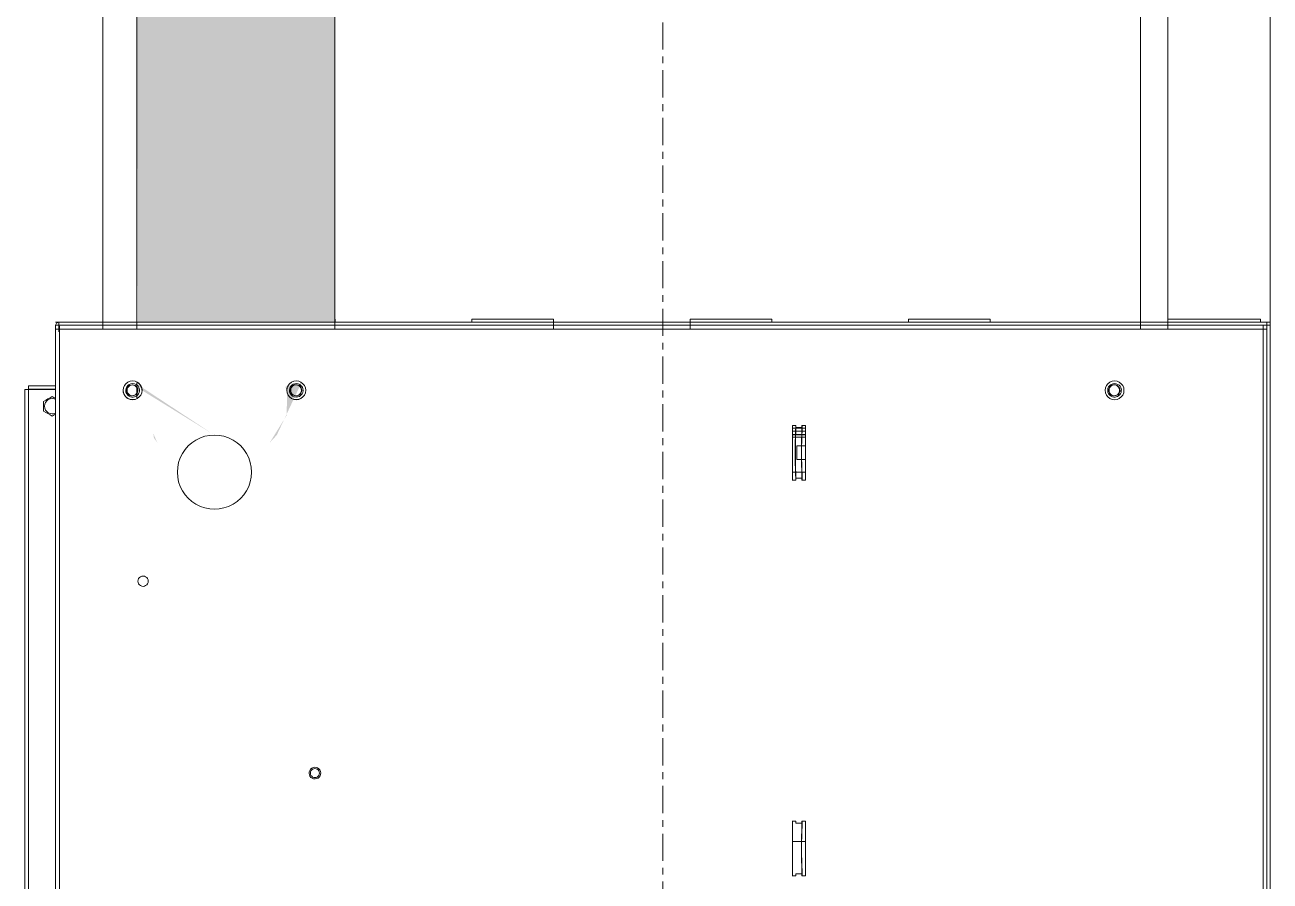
# Model space of a CAD drawing. Header units: inches. Extents: x 3268 to 7018, y 976 to 6708.
# Drawn here: x 5737.06 to 5759.88, y 3482.03 to 3497.73 of the extents above; entities that cross this region are included whole.
import ezdxf

# ---------------------------------------------------------------- set-up
doc = ezdxf.new("R2010")
doc.units = ezdxf.units.IN
doc.header["$MEASUREMENT"] = 0
doc.linetypes.add('Grid Line 1_2_', pattern=[0.875, 0.5, -0.125, 0.125, -0.125])
for name, color, linetype, lineweight in [('A-WALL', 113, 'Continuous', 9), ('A-WALL-PATT', 111, 'Continuous', 15), ('G-IMPT', 8, 'Continuous', 9), ('I-WALL', 2, 'Continuous', 9), ('Q-CASE', 31, 'Continuous', 9), ('Q-SPCQ', 91, 'Continuous', 9), ('S-GRID', 1, 'Continuous', 9)]:
    doc.layers.add(name, color=color, linetype=linetype, lineweight=lineweight)

# ---------------------------------------------------------------- blocks, each defined once
blk = doc.blocks.new('Add On Locker for Revit - LKR-2_10_dwg_LKR-2_10-V102-Overall Retail Plan Opt 2')
at = {"layer": 'G-IMPT', "color": 133}
for p, q in [((-1.969, 15.365), (-1.969, 15.427)), ((-1.969, 15.427), (-1.969, 15.365)), ((-1.969, 15.365), (-1.969, -6.76)), ((35.472, 15.427), (-1.91, 15.427)), ((-1.91, 15.389), (-1.91, 15.365)), ((-1.91, 15.368), (7.47, 15.368)), ((-1.91, -6.76), (-1.91, 15.365)), ((-1.91, 15.3), (-1.91, -6.754)), ((-1.91, -6.754), (-1.91, 15.3)), ((35.405, 15.369), (-1.841, 15.369)), ((-1.841, 15.364), (-1.841, 15.302)), ((-1.841, -6.751), (-1.841, 15.302)), ((-1.841, 15.302), (35.405, 15.302)), ((-2.02, 15.254), (-2.02, 13.552)), ((-2.02, 13.552), (-2.02, 15.254)), ((-2.02, 15.254), (-1.967, 15.254)), ((-1.967, 15.254), (-2.02, 15.254)), ((-2.021, 8.802), (-2.021, 10.302)), ((-2.021, 10.302), (-2.021, 8.802)), ((-1.965, 10.302), (-2.021, 10.302)), ((-2.021, 10.302), (-1.965, 10.302)), ((-2.021, 8.802), (-1.965, 8.802)), ((-1.965, 8.802), (-2.021, 8.802)), ((0.927, 6.916), (-0.073, 6.916)), ((-0.073, 6.914), (0.927, 6.914)), ((-0.073, 6.854), (-0.037, 6.854)), ((-0.037, 6.852), (-0.073, 6.852)), ((-0.024, 6.677), (-0.024, 6.914)), ((0.031, 6.677), (0.031, 6.914)), ((0.031, 6.914), (0.031, 6.677)), ((0.031, 6.677), (0.031, 6.914)), ((0.09, 6.914), (0.09, 6.677)), ((0.09, 6.677), (0.09, 6.914)), ((0.1, 6.914), (0.1, 6.677)), ((0.14, 6.914), (0.14, 6.677)), ((0.14, 6.677), (0.14, 6.914)), ((0.781, 6.914), (0.781, 6.677)), ((0.89, 6.854), (0.927, 6.854)), ((0.927, 6.852), (0.89, 6.852)), ((7.183, 6.854), (7.219, 6.854)), ((7.219, 6.852), (7.183, 6.852)), ((8.146, 6.854), (8.183, 6.854)), ((8.183, 6.852), (8.146, 6.852)), ((-0.073, 6.737), (-0.073, 6.739)), ((-0.073, 6.739), (-0.073, 6.677)), ((-0.037, 6.739), (-0.073, 6.739)), ((-0.073, 6.737), (-0.037, 6.737)), ((-0.073, 6.677), (0.927, 6.677)), ((0.927, 6.739), (0.89, 6.739)), ((0.89, 6.737), (0.927, 6.737)), ((7.183, 6.677), (8.183, 6.677)), ((7.556, 6.682), (7.556, 6.759)), ((7.556, 6.743), (7.556, 6.729)), ((-2.021, 4.802), (-2.021, 6.302)), ((-2.021, 6.302), (-2.021, 4.802)), ((-1.965, 6.302), (-2.021, 6.302)), ((-2.021, 6.302), (-1.965, 6.302)), ((-1.841, 4.802), (-2.021, 4.802)), ((-2.021, 0.802), (-2.021, 2.302)), ((-2.021, 2.302), (-2.021, 0.802)), ((-2.021, 2.302), (-1.841, 2.302)), ((-2.021, 0.802), (-1.965, 0.802)), ((-1.965, 0.802), (-2.021, 0.802)), ((-1.965, -1.698), (-2.021, -1.698)), ((-2.021, -1.698), (-1.965, -1.698)), ((0.102, -3.911), (0.102, -3.912)), ((1.462, -3.912), (1.462, -3.911)), ((-1.969, -6.823), (-1.969, -6.76)), ((-1.969, -6.76), (-1.969, -6.823)), ((-1.91, -6.746), (-1.91, -6.823)), ((-1.91, -6.76), (-1.91, -6.823)), ((-1.91, -6.823), (-1.91, -6.76)), ((-1.9, -6.764), (-1.792, -6.764)), ((-1.792, -6.764), (-1.9, -6.764)), ((-1.792, -6.823), (-1.9, -6.823)), ((-1.792, -6.823), (-1.9, -6.823)), ((35.405, -6.751), (-1.841, -6.751)), ((-1.841, -6.751), (-1.841, -6.823)), ((-1.841, -6.823), (35.405, -6.823)), ((35.405, -6.823), (-1.841, -6.823)), ((-0.801, -6.838), (-0.801, -7.315)), ((-0.801, -6.838), (-0.801, -7.315)), ((-0.801, -6.838), (-0.801, -7.315)), ((-0.801, -6.838), (-0.801, -7.315)), ((-0.801, -6.838), (-0.801, -7.315)), ((-0.801, -7.315), (-0.801, -6.838)), ((-0.801, -6.838), (-0.801, -7.315)), ((-0.801, -7.315), (-0.801, -6.838)), ((-0.801, -6.838), (-0.801, -7.315)), ((-0.801, -6.838), (-0.801, -7.315)), ((-0.742, -6.838), (-0.742, -7.315)), ((-0.732, -6.838), (-0.732, -7.315)), ((-0.732, -7.315), (16.236, -7.315)), ((-0.732, -7.315), (-0.732, -7.384)), ((-0.732, -7.384), (-0.732, -7.378)), ((-0.732, -7.378), (-0.732, -7.384)), ((-0.732, -7.384), (-0.732, -7.378)), ((-0.732, -7.378), (-0.732, -7.384)), ((-0.732, -7.384), (16.618, -7.384)), ((-0.732, -7.384), (16.618, -7.384)), ((-0.732, -7.384), (16.618, -7.384)), ((16.131, -7.384), (-0.732, -7.384)), ((16.131, -7.384), (-0.732, -7.384)), ((-0.732, -7.384), (16.108, -7.384)), ((-0.732, -7.384), (16.108, -7.384)), ((16.131, -7.384), (-0.732, -7.384)), ((16.131, -7.384), (-0.732, -7.384)), ((-0.586, -7.384), (16.617, -7.384)), ((-0.586, -7.384), (16.618, -7.384)), ((-0.586, -7.384), (16.618, -7.384)), ((-0.586, -7.384), (16.618, -7.384)), ((-0.586, -7.384), (16.618, -7.384)), ((-0.586, -7.384), (16.618, -7.384)), ((16.107, -7.384), (-0.586, -7.384)), ((16.107, -7.384), (-0.586, -7.384)), ((16.131, -7.384), (-0.586, -7.384)), ((16.131, -7.384), (-0.586, -7.384)), ((16.131, -7.384), (-0.586, -7.384)), ((16.131, -7.384), (-0.586, -7.384)), ((16.131, -7.384), (-0.586, -7.384)), ((16.131, -7.384), (-0.586, -7.384)), ((16.131, -7.384), (-0.586, -7.384)), ((16.131, -7.384), (-0.586, -7.384)), ((-0.586, -7.384), (16.108, -7.384)), ((-0.586, -7.384), (16.108, -7.384)), ((0.998, -7.384), (1.138, -7.384)), ((1.138, -7.384), (0.998, -7.384)), ((0.998, -7.384), (1.138, -7.384)), ((1.138, -7.384), (0.998, -7.384))]:
    blk.add_line(p, q, dxfattribs=at)
at = {"layer": 'G-IMPT', "color": 133, "flags": 128}
for points in [[(-1.91, 15.365), (-1.925, 15.365), (-1.94, 15.365), (-1.955, 15.365), (-1.969, 15.365)], [(-1.91, 15.427), (-1.91, 15.413), (-1.91, 15.398), (-1.91, 15.383), (-1.91, 15.368)], [(-1.91, 15.3), (-1.91, 15.317), (-1.91, 15.334), (-1.91, 15.351), (-1.91, 15.369)], [(35.405, 15.369), (26.093, 15.369), (16.782, 15.369), (7.47, 15.369), (-1.841, 15.369)], [(-0.073, 6.854), (-0.073, 6.869), (-0.073, 6.885), (-0.073, 6.9), (-0.073, 6.916)], [(-0.073, 6.914), (-0.073, 6.898), (-0.073, 6.883), (-0.073, 6.867), (-0.073, 6.852)], [(-0.073, 6.852), (-0.073, 6.852), (-0.073, 6.853), (-0.073, 6.853), (-0.073, 6.854)], [(-0.037, 6.739), (-0.037, 6.768), (-0.037, 6.796), (-0.037, 6.825), (-0.037, 6.854)], [(-0.037, 6.852), (-0.037, 6.823), (-0.037, 6.794), (-0.037, 6.766), (-0.037, 6.737)], [(0.168, 6.846), (0.135, 6.847), (0.102, 6.848), (0.069, 6.849), (0.036, 6.851)], [(0.08, 6.852), (0.113, 6.851), (0.146, 6.85), (0.179, 6.848), (0.212, 6.847)], [(0.299, 6.846), (0.363, 6.846), (0.427, 6.846), (0.491, 6.846), (0.554, 6.846)], [(0.554, 6.844), (0.491, 6.844), (0.427, 6.844), (0.363, 6.844), (0.299, 6.844)], [(0.301, 6.922), (0.301, 6.867), (0.301, 6.813), (0.301, 6.759)], [(0.551, 6.759), (0.551, 6.813), (0.551, 6.867), (0.551, 6.922)], [(0.642, 6.847), (0.675, 6.848), (0.708, 6.85), (0.741, 6.851), (0.774, 6.852)], [(0.817, 6.851), (0.784, 6.849), (0.751, 6.848), (0.719, 6.847), (0.686, 6.846)], [(0.89, 6.854), (0.89, 6.825), (0.89, 6.796), (0.89, 6.768), (0.89, 6.739)], [(0.89, 6.737), (0.89, 6.766), (0.89, 6.794), (0.89, 6.823), (0.89, 6.852)], [(0.927, 6.916), (0.927, 6.9), (0.927, 6.885), (0.927, 6.869), (0.927, 6.854)], [(0.927, 6.852), (0.927, 6.867), (0.927, 6.883), (0.927, 6.898), (0.927, 6.914)], [(7.183, 6.854), (7.183, 6.869), (7.183, 6.885), (7.183, 6.9), (7.183, 6.916)], [(7.183, 6.916), (7.433, 6.916), (7.683, 6.916), (7.933, 6.916), (8.183, 6.916)], [(8.183, 6.914), (7.933, 6.914), (7.683, 6.914), (7.433, 6.914), (7.183, 6.914)], [(7.183, 6.914), (7.183, 6.898), (7.183, 6.883), (7.183, 6.867), (7.183, 6.852)], [(7.219, 6.739), (7.219, 6.768), (7.219, 6.796), (7.219, 6.825), (7.219, 6.854)], [(7.219, 6.852), (7.219, 6.823), (7.219, 6.794), (7.219, 6.766), (7.219, 6.737)], [(7.424, 6.846), (7.391, 6.847), (7.358, 6.848), (7.325, 6.849), (7.292, 6.851)], [(7.336, 6.852), (7.369, 6.851), (7.402, 6.85), (7.435, 6.848), (7.468, 6.847)], [(7.555, 6.846), (7.619, 6.846), (7.683, 6.846), (7.747, 6.846), (7.81, 6.846)], [(7.81, 6.844), (7.747, 6.844), (7.683, 6.844), (7.619, 6.844), (7.555, 6.844)], [(7.556, 6.759), (7.556, 6.813), (7.556, 6.867), (7.556, 6.922)], [(7.556, 6.906), (7.556, 6.851), (7.556, 6.797), (7.556, 6.743)], [(7.898, 6.847), (7.931, 6.848), (7.964, 6.85), (7.997, 6.851), (8.03, 6.852)], [(8.073, 6.851), (8.04, 6.849), (8.007, 6.848), (7.975, 6.847), (7.942, 6.846)], [(8.146, 6.854), (8.146, 6.825), (8.146, 6.796), (8.146, 6.768), (8.146, 6.739)], [(8.146, 6.737), (8.146, 6.766), (8.146, 6.794), (8.146, 6.823), (8.146, 6.852)], [(8.183, 6.916), (8.183, 6.9), (8.183, 6.885), (8.183, 6.869), (8.183, 6.854)], [(8.183, 6.852), (8.183, 6.867), (8.183, 6.883), (8.183, 6.898), (8.183, 6.914)], [(0.036, 6.736), (0.069, 6.735), (0.102, 6.733), (0.135, 6.732), (0.168, 6.731)], [(0.212, 6.732), (0.179, 6.733), (0.146, 6.735), (0.113, 6.736), (0.08, 6.737)], [(0.554, 6.731), (0.491, 6.731), (0.427, 6.731), (0.363, 6.731), (0.299, 6.731)], [(0.299, 6.729), (0.363, 6.729), (0.427, 6.729), (0.491, 6.729), (0.554, 6.729)], [(0.301, 6.759), (0.363, 6.759), (0.426, 6.759), (0.488, 6.759), (0.551, 6.759)], [(0.774, 6.737), (0.741, 6.736), (0.708, 6.735), (0.675, 6.733), (0.642, 6.732)], [(0.686, 6.731), (0.719, 6.732), (0.751, 6.733), (0.784, 6.735), (0.817, 6.736)], [(0.927, 6.739), (0.927, 6.723), (0.927, 6.708), (0.927, 6.693), (0.927, 6.677)], [(0.927, 6.675), (0.927, 6.69), (0.927, 6.706), (0.927, 6.721), (0.927, 6.737)], [(7.183, 6.677), (7.183, 6.693), (7.183, 6.708), (7.183, 6.723), (7.183, 6.739)], [(7.183, 6.739), (7.192, 6.739), (7.201, 6.739), (7.21, 6.739), (7.219, 6.739)], [(7.219, 6.737), (7.21, 6.737), (7.201, 6.737), (7.192, 6.737), (7.183, 6.737)], [(7.183, 6.737), (7.183, 6.721), (7.183, 6.706), (7.183, 6.69), (7.183, 6.675)], [(7.556, 6.729), (7.556, 6.718), (7.556, 6.706), (7.556, 6.694), (7.556, 6.682)], [(8.146, 6.739), (8.155, 6.739), (8.165, 6.739), (8.174, 6.739), (8.183, 6.739)], [(8.183, 6.737), (8.174, 6.737), (8.165, 6.737), (8.155, 6.737), (8.146, 6.737)], [(8.183, 6.739), (8.183, 6.723), (8.183, 6.708), (8.183, 6.693), (8.183, 6.677)], [(8.183, 6.675), (8.183, 6.69), (8.183, 6.706), (8.183, 6.721), (8.183, 6.737)], [(-1.969, -6.823), (-1.969, -6.805), (-1.969, -6.788), (-1.969, -6.771), (-1.969, -6.754)], [(-1.969, -6.754), (-1.969, -6.771), (-1.969, -6.788), (-1.969, -6.805), (-1.969, -6.823)], [(-1.969, -6.76), (-1.955, -6.76), (-1.94, -6.76), (-1.925, -6.76), (-1.91, -6.76)], [(-1.91, -6.823), (-1.91, -6.805), (-1.91, -6.788), (-1.91, -6.771), (-1.91, -6.754)], [(-1.91, -6.754), (-1.91, -6.771), (-1.91, -6.788), (-1.91, -6.805), (-1.91, -6.823)], [(-1.91, -6.823), (-1.884, -6.823), (-1.858, -6.823), (-1.832, -6.823)], [(-1.841, -6.823), (-1.859, -6.823), (-1.876, -6.823), (-1.893, -6.823), (-1.91, -6.823)], [(-1.91, -6.823), (-1.893, -6.823), (-1.876, -6.823), (-1.859, -6.823), (-1.841, -6.823)], [(-0.801, -6.838), (-0.801, -6.912), (-0.801, -7.113), (-0.801, -7.315)], [(-0.801, -7.315), (-0.801, -7.113), (-0.801, -6.912), (-0.801, -6.838)], [(-0.801, -7.315), (-0.801, -7.113), (-0.801, -6.912), (-0.801, -6.838)], [(-0.801, -6.838), (-0.801, -6.912), (-0.801, -7.113), (-0.801, -7.315)], [(-0.801, -7.315), (-0.801, -7.113), (-0.801, -6.912), (-0.801, -6.838)], [(-0.801, -6.838), (-0.801, -6.912), (-0.801, -7.113), (-0.801, -7.315)], [(-0.801, -7.315), (-0.801, -7.113), (-0.801, -6.912), (-0.801, -6.838)], [(-0.801, -6.838), (-0.801, -6.912), (-0.801, -7.113), (-0.801, -7.315)], [(-0.742, -7.315), (-0.742, -7.113), (-0.742, -6.912), (-0.742, -6.838)], [(-0.742, -6.838), (-0.742, -6.912), (-0.742, -7.113), (-0.742, -7.315)], [(-0.742, -7.315), (-0.742, -7.113), (-0.742, -6.912), (-0.742, -6.838)], [(-0.742, -6.838), (-0.742, -6.912), (-0.742, -7.113), (-0.742, -7.315)], [(-0.742, -6.838), (-0.742, -6.912), (-0.742, -7.113), (-0.742, -7.315)], [(-0.742, -7.315), (-0.742, -7.113), (-0.742, -6.912), (-0.742, -6.838)], [(-0.742, -6.838), (-0.742, -6.912), (-0.742, -7.113), (-0.742, -7.315)], [(-0.742, -7.315), (-0.742, -7.113), (-0.742, -6.912), (-0.742, -6.838)], [(-0.742, -7.315), (-0.742, -7.113), (-0.742, -6.912), (-0.742, -6.838)], [(-0.742, -6.838), (-0.742, -6.912), (-0.742, -7.113), (-0.742, -7.315)], [(-0.732, -7.315), (-0.732, -7.103), (-0.732, -6.892), (-0.732, -6.838)], [(-0.732, -6.838), (-0.732, -6.892), (-0.732, -7.103), (-0.732, -7.315)], [(-0.732, -6.838), (-0.732, -6.892), (-0.732, -7.103), (-0.732, -7.315)], [(-0.732, -7.315), (-0.732, -7.103), (-0.732, -6.892), (-0.732, -6.838)], [(-0.732, -7.315), (-0.732, -7.103), (-0.732, -6.892), (-0.732, -6.838)], [(-0.732, -6.838), (-0.732, -6.892), (-0.732, -7.103), (-0.732, -7.315)], [(-0.579, -6.838), (-0.583, -6.845), (-0.606, -6.884)], [(-0.246, -6.884), (-0.268, -6.845), (-0.272, -6.838)], [(-0.606, -6.884), (-0.583, -6.923), (-0.561, -6.962), (-0.538, -7.001), (-0.516, -7.04)], [(-0.516, -7.04), (-0.539, -7.001), (-0.561, -6.962)], [(-0.516, -7.04), (-0.538, -7.001), (-0.561, -6.962)], [(-0.516, -7.04), (-0.471, -7.04), (-0.426, -7.04), (-0.381, -7.04), (-0.336, -7.04)], [(-0.336, -7.04), (-0.313, -7.001), (-0.291, -6.962), (-0.268, -6.923), (-0.246, -6.884)], [(-0.801, -7.315), (-0.786, -7.315), (-0.771, -7.315), (-0.757, -7.315), (-0.742, -7.315)], [(-0.742, -7.315), (-0.757, -7.315), (-0.771, -7.315), (-0.786, -7.315), (-0.801, -7.315)], [(-0.801, -7.315), (-0.787, -7.315), (-0.772, -7.315), (-0.757, -7.315), (-0.742, -7.315)], [(-0.742, -7.315), (-0.757, -7.315), (-0.772, -7.315), (-0.787, -7.315), (-0.801, -7.315)], [(-0.742, -7.315), (-0.757, -7.315), (-0.771, -7.315), (-0.786, -7.315), (-0.801, -7.315)], [(-0.801, -7.315), (-0.786, -7.315), (-0.771, -7.315), (-0.757, -7.315), (-0.742, -7.315)], [(-0.742, -7.315), (-0.757, -7.315), (-0.771, -7.315), (-0.786, -7.315), (-0.801, -7.315)], [(-0.801, -7.315), (-0.786, -7.315), (-0.771, -7.315), (-0.757, -7.315), (-0.742, -7.315)], [(-0.801, -7.315), (-0.786, -7.315), (-0.771, -7.315), (-0.757, -7.315), (-0.742, -7.315)], [(-0.742, -7.315), (-0.757, -7.315), (-0.771, -7.315), (-0.786, -7.315), (-0.801, -7.315)]]:
    blk.add_lwpolyline(points, dxfattribs=at)
at = {"layer": 'G-IMPT', "color": 133}
for centre, radius, start, end in [((-1.9, -6.754), 0.069, 180, 270), ((-1.9, -6.754), 0.069, 180, 270), ((-1.9, -6.754), 0.01, 202.5, 270), ((-1.9, -6.754), 0.01, 202.5, 270), ((-0.426, -6.884), 0.14, 150.4524, 270), ((-0.426, -6.884), 0.14, 150.4524, 270), ((-0.426, -6.884), 0.14, 150.4524, 270), ((-0.426, -6.884), 0.14, 150.4524, 270), ((-0.426, -6.884), 0.14, 150.4524, 270), ((-0.426, -6.884), 0.14, 150.4524, 270), ((-0.426, -6.884), 0.14, 150.5249, 270), ((-0.426, -6.884), 0.14, 150.5249, 270), ((-0.426, -6.884), 0.14, 150.5249, 270), ((-0.426, -6.884), 0.14, 150.5249, 270), ((-0.426, -6.884), 0.14, 150.5249, 270), ((-0.426, -6.884), 0.14, 150.5249, 270), ((-0.426, -6.884), 0.14, 150.5249, 270), ((-0.426, -6.884), 0.14, 150.5249, 270), ((-0.426, -6.884), 0.14, 150.5249, 270), ((-0.426, -6.884), 0.14, 150.5249, 270), ((-0.426, -6.884), 0.14, 150.5249, 270), ((-0.426, -6.884), 0.14, 150.5249, 270), ((-0.426, -6.884), 0.14, 270, 29.5476), ((-0.426, -6.884), 0.14, 360, 29.5476), ((-0.426, -6.884), 0.14, 360, 29.5476), ((-0.426, -6.884), 0.14, 0, 29.5476), ((-0.426, -6.884), 0.14, 0, 29.5476), ((-0.426, -6.884), 0.14, 360, 29.5476), ((-0.426, -6.884), 0.14, 360, 29.4751), ((-0.426, -6.884), 0.14, 0, 29.4751), ((-0.426, -6.884), 0.14, 360, 29.4751), ((-0.426, -6.884), 0.14, 0, 29.4751), ((-0.426, -6.884), 0.14, 360, 29.4751), ((-0.426, -6.884), 0.14, 0, 29.4751), ((-0.426, -6.884), 0.14, 360, 29.4751), ((-0.426, -6.884), 0.14, 0, 29.4751), ((-0.426, -6.884), 0.14, 360, 29.4751), ((-0.426, -6.884), 0.14, 0, 29.4751), ((-0.426, -6.884), 0.14, 360, 29.4751), ((-0.426, -6.884), 0.14, 0, 29.4751)]:
    blk.add_arc(centre, radius, start, end, dxfattribs=at)
for centre, major_axis, ratio, start_param, end_param in [((-1.841, 15.3), (-0.069, 0), 0.034899, 4.712389, 6.283185), ((-0.718, 12.579), (-0.172, 0), 0.999391, 4.712389, 7.853982), ((-0.718, 12.578), (0.125, 0), 0.999391, 2.616262, 5.757855), ((-0.718, 12.578), (0.101, 0), 0.999391, 2.616262, 5.757855), ((-0.718, 12.571), (0.101, 0), 0.999391, 2.616262, 5.757855), ((-0.718, 12.578), (0.125, 0), 0.999391, 5.757855, 8.899447), ((-0.718, 12.578), (0.101, 0), 0.999391, 5.757855, 8.899447), ((-0.718, 12.571), (0.101, 0), 0.999391, 5.757855, 8.899447), ((-0.718, 12.579), (-0.172, 0), 0.999391, 1.570796, 4.712389), ((-0.037, 6.848), (-0.157, 0), 0.034899, 3.87698, 4.712389), ((-0.037, 6.848), (0.0985, 0), 0.034899, 0.735387, 1.570796), ((0.299, 6.85), (-0.177, 0), 0.034899, 0.735387, 1.570796), ((0.299, 6.85), (0.118, 0), 0.034899, 3.87698, 4.712389), ((0.554, 6.85), (0.118, 0), 0.034899, 4.712389, 5.547798), ((0.554, 6.85), (0.177, 0), 0.034899, 4.712389, 5.547798), ((0.89, 6.848), (0.157, 0), 0.034899, 1.570796, 2.406205), ((0.89, 6.848), (-0.0985, 0), 0.034899, 4.712389, 5.547798), ((7.219, 6.848), (-0.157, 0), 0.034899, 3.87698, 4.712389), ((7.219, 6.848), (0.0985, 0), 0.034899, 0.735387, 1.570796), ((7.555, 6.85), (-0.177, 0), 0.034899, 0.735387, 1.570796), ((7.555, 6.85), (0.118, 0), 0.034899, 3.87698, 4.712389), ((7.81, 6.85), (-0.118, 0), 0.034899, 1.570796, 2.406205), ((7.81, 6.85), (0.177, 0), 0.034899, 4.712389, 5.547798), ((8.146, 6.848), (0.157, 0), 0.034899, 1.570796, 2.406205), ((8.146, 6.848), (0.0985, 0), 0.034899, 1.570796, 2.406205), ((-0.037, 6.733), (0.157, 0), 0.034899, 0.735387, 1.570796), ((-0.037, 6.733), (0.0985, 0), 0.034899, 0.735387, 1.570796), ((0.299, 6.735), (0.177, 0), 0.034899, 3.87698, 4.712389), ((0.299, 6.735), (0.118, 0), 0.034899, 3.87698, 4.712389), ((0.554, 6.735), (0.118, 0), 0.034899, 4.712389, 5.547798), ((0.554, 6.735), (-0.177, 0), 0.034899, 1.570796, 2.406205), ((0.89, 6.733), (0.157, 0), 0.034899, 1.570796, 2.406205), ((0.89, 6.733), (0.0985, 0), 0.034899, 1.570796, 2.406205), ((6.3, -2.071), (0.107, 0), 0.999391, 1.090528, 4.232121), ((6.3, -2.071), (0.083, 0), 0.999391, 1.570796, 4.712389), ((6.3, -2.071), (0.107, 0), 0.999391, 4.232121, 7.373714), ((6.3, -2.071), (-0.083, 0), 0.999391, 1.570796, 4.712389), ((-0.718, -2.412), (0.172, 0), 0.999391, 1.570796, 4.712389), ((-0.718, -2.412), (0.125, 0), 0.999391, 1.268943, 4.410536), ((-0.718, -2.412), (0.172, 0), 0.999391, 4.712389, 7.853982), ((-0.718, -2.413), (0.101, 0), 0.999391, 1.268943, 4.410536), ((-0.718, -2.42), (0.101, 0), 0.999391, 1.268943, 4.410536), ((-0.718, -2.412), (0.125, 0), 0.999391, 4.410536, 7.552129), ((-0.718, -2.413), (0.101, 0), 0.999391, 4.410536, 7.552129), ((-0.718, -2.42), (0.101, 0), 0.999391, 4.410536, 7.552129), ((-0.718, -2.414), (0.172, 0), 0.999391, 0, 0.602223), ((-0.718, -2.412), (0.171, 0), 0.999391, 5.981332, 6.76673), ((-0.718, -2.414), (0.172, 0), 0.999391, 3.926991, 4.712389), ((0.782, -3.911), (-0.68, 0), 0.999391, 4.712389, 7.853982), ((0.782, -3.911), (0.68, 0), 0.999391, 4.712389, 7.853982), ((-0.718, -5.41), (0.172, 0), 0.999391, 1.570796, 4.712389), ((-0.718, -5.411), (0.171, 0), 0.999391, 1.830864, 2.616262), ((-0.718, -5.412), (-0.172, 0), 0.999391, 4.712389, 5.497787), ((-0.718, -5.41), (0.172, 0), 0.999391, 4.712389, 7.853982), ((2.782, -5.219), (0.094, 0), 0.999391, 1.570796, 4.712389), ((2.782, -5.219), (0.094, 0), 0.999391, 4.712389, 7.853982), ((-0.718, -5.411), (0.125, 0), 0.999391, 2.616262, 5.757855), ((-0.718, -5.411), (0.1, 0), 0.999391, 2.616262, 5.757855), ((-0.718, -5.411), (0.125, 0), 0.999391, 5.757855, 8.899447), ((-0.718, -5.418), (0.1, 0), 0.999391, 2.616262, 5.757855), ((-0.718, -5.418), (0.1, 0), 0.999391, 5.757855, 8.899447), ((-0.718, -5.411), (0.1, 0), 0.999391, 5.757855, 8.899447), ((-0.718, -5.412), (-0.172, 0), 0.999391, 1.570796, 3.141593), ((-0.718, -5.411), (0.171, 0), 0.999391, 5.757855, 6.543253), ((-1.841, -6.754), (0.069, 0), 0.034899, 1.570796, 3.141593)]:
    blk.add_ellipse(centre, major_axis=major_axis, ratio=ratio, start_param=start_param, end_param=end_param, dxfattribs=at)
blk = doc.blocks.new('Add On Locker for Revit - LKR-2_10_dwg-V103-Overall Retail Plan Opt 2')
blk.add_blockref('Add On Locker for Revit - LKR-2_10_dwg_LKR-2_10-V102-Overall Retail Plan Opt 2', (0, 0))
blk = doc.blocks.new('Add On Locker for Revit - Add On Locker for Revit-V104-Overall Retail Plan Opt 2')
blk.add_blockref('Add On Locker for Revit - LKR-2_10_dwg-V103-Overall Retail Plan Opt 2', (1.969, -15.427))
blk = doc.blocks.new('Casework 95 - Casework 95-9779236-Overall Retail Plan Opt 2')
at = {"layer": 'Q-CASE', "color": 133}
for p, q in [((5769.938, 3487.151), (5769.938, 3516.598)), ((5769.438, 3516.098), (5769.438, 3487.151))]:
    blk.add_line(p, q, dxfattribs=at)
blk = doc.blocks.new('Arch_5 Points - Units and Amenities_v2022_rvt-1-Overall Retail Plan Opt 2')
at = {"layer": 'A-WALL-PATT', "lineweight": 9}
h = blk.add_hatch(color=254, dxfattribs=at)
h.paths.add_polyline_path([(5739.49, 3490.066), (5739.416, 3490.239), (5739.428, 3490.156)])
h.paths.add_polyline_path([(5741.548, 3490.066), (5741.679, 3490.208), (5742.127, 3491.161), (5741.834, 3491.095), (5741.864, 3491.028), (5741.862, 3490.574), (5741.604, 3490.156)])
h.paths.add_polyline_path([(5740.515, 3490.221), (5739.116, 3491.143), (5739.229, 3491.016), (5740.275, 3490.37)])
h.paths.add_polyline_path([(5740.601, 3492.279), (5742.741, 3492.279), (5742.741, 3498.973), (5739.116, 3498.973), (5739.135, 3492.279), (5739.546, 3492.279)])
at = {"layer": 'A-WALL', "color": 133}
for p, q in [((5739.116, 3498.348), (5739.116, 3492.151)), ((5739.116, 3491.167), (5739.116, 3490.889))]:
    blk.add_line(p, q, dxfattribs=at)
at = {"layer": 'I-WALL', "color": 53, "lineweight": 15}
for p, q in [((5759.875, 3521.649), (5759.875, 3492.22)), ((5738.491, 3498.348), (5738.491, 3492.151)), ((5742.741, 3492.151), (5742.741, 3498.348))]:
    blk.add_line(p, q, dxfattribs=at)
at = {"layer": 'Q-CASE', "color": 133, "lineweight": 9}
blk.add_blockref('Casework 95 - Casework 95-9779236-Overall Retail Plan Opt 2', (-11.938, 5), dxfattribs=at)
at = {"layer": 'Q-SPCQ', "color": 133, "lineweight": 9, "rotation": 270.0000000000004}
blk.add_blockref('Add On Locker for Revit - Add On Locker for Revit-V104-Overall Retail Plan Opt 2', (5759.875, 3492.279), dxfattribs=at)

msp = doc.modelspace()

# ---------------------------------------------------------------- linework, layer by layer
at = {"layer": 'S-GRID', "linetype": 'Grid Line 1_2_'}
msp.add_line((5748.75, 3355.524), (5748.75, 6288.946), dxfattribs=at)

# ---------------------------------------------------------------- block references
at = {"lineweight": 5}
msp.add_blockref('Arch_5 Points - Units and Amenities_v2022_rvt-1-Overall Retail Plan Opt 2', (0, 0), dxfattribs=at)

doc.saveas('drawing.dxf')
